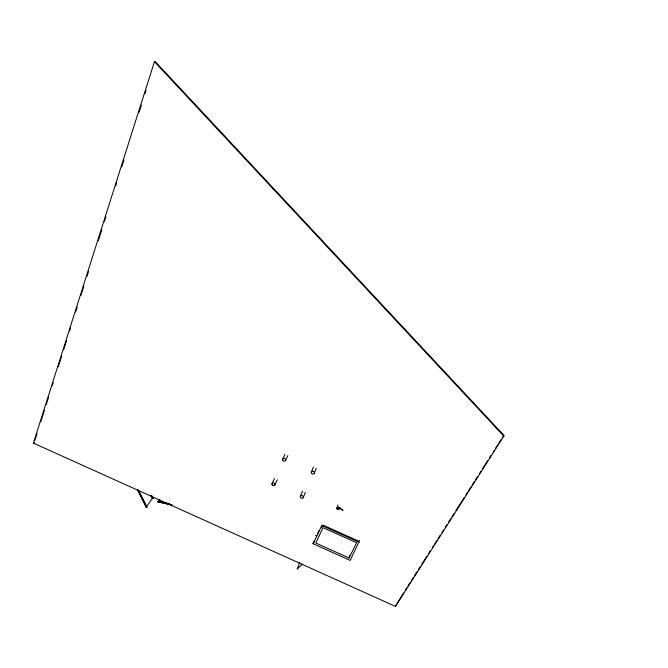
<?xml version="1.0" encoding="UTF-8"?>
<svg xmlns="http://www.w3.org/2000/svg" width="668" height="668" viewBox="0 0 668 668"><rect width="100%" height="100%" fill="white"/><g stroke="black" fill="none" stroke-linecap="round" stroke-linejoin="round"><path stroke-width="1" d="M171.901 505.05L158.032 501.935L158.082 501.426L168.987 503.864M169.079 503.73L158.174 501.284L158.124 501.793L171.993 504.908M395.464 606.427L503.822 436.12L503.806 435.252L155.201 61.573L154.45 61.681L33.4 443.118L395.464 606.427L403.464 593.025M152.613 498.311L153.081 498.662L151.21 495.773M314.294 540.796L313.217 543.777L350.199 560.427L359.551 540.504M349.113 558.014L356.587 542.717L323.02 527.636L315.805 543.026L349.113 558.014L349.832 555.359M34.903 440.321L37.107 433.365M40.898 421.433L44.372 410.503M46.267 404.532L48.48 397.577M52.271 385.645L53.215 382.664M58.266 366.757L61.74 355.827M63.635 349.857L66.474 340.914M69.631 330.969L70.583 327.988M75.634 312.081L77.212 307.113M81.003 295.189L83.842 286.238M86.999 276.301L88.577 271.325M98.371 240.513L101.845 229.575M104.367 221.626L105.945 216.649M115.731 185.838L116.683 182.857M121.735 166.95L123.947 159.986M139.103 112.274L141.307 105.319M145.098 93.386L146.05 90.405M337.106 507.972L337.899 504.933M313.776 541.781L312.908 543.652M299.715 562.398L297.118 569.186L302.571 563.959M314.269 473.295A1.57 1.394 23.2 0 0 312.616 471.224A1.57 1.394 23.2 0 0 311.614 473.428A1.57 1.394 23.2 0 0 314.269 473.295L316.256 468.251M303.239 497.643A1.553 1.369 23.6 0 0 301.602 495.606A1.553 1.369 23.6 0 0 300.625 497.76A1.553 1.369 23.6 0 0 303.239 497.643L305.326 492.391M311.397 472.009L313.417 466.982M300.4 496.366L302.52 491.13M317.642 533.532L319.12 530.467M313.217 543.777L321.784 525.474L359.1 542.241M321.4 527.762L322.702 524.99L358.415 541.038M274.874 484.918L277.27 479.816M285.562 460.452L287.866 455.559M272.043 483.649L274.464 478.564M282.698 459.175L285.036 454.29M405.134 590.395L406.804 587.765M407.923 586.011L410.152 582.504M411.263 580.751L413.5 577.252M414.611 575.499L416.84 571.992M418.51 569.361L420.189 566.731M421.859 564.101L426.877 556.21M428.547 553.58L430.217 550.95M432.446 547.443L433.565 545.689M434.684 543.944L436.914 540.437M438.024 538.684L440.254 535.177M441.924 532.546L443.602 529.916M445.272 527.286L446.942 524.656M448.62 522.025L450.85 518.518M451.96 516.765L454.19 513.258M455.868 510.636L464.227 497.485M465.897 494.854L467.575 492.224M468.685 490.471L470.915 486.964M472.034 485.21L474.263 481.703M475.374 479.95L477.603 476.451M479.282 473.821L480.952 471.19M482.622 468.56L487.64 460.67M489.31 458.039L490.988 455.409M493.218 451.902L494.328 450.149M495.447 448.395L497.677 444.888M498.787 443.143L501.017 439.636M502.695 437.006L503.806 435.252M158.049 501.643C157.038 500.816 157.99 502.845 158.174 501.284M158.032 501.935L159.936 499.155M151.611 495.74L153.005 498.537L151.703 495.606M137.424 489.586L146.2 507.162L152.362 498.42M146.2 507.162L146.801 506.862L138.485 490.212M33.4 443.118L34.268 442.308M152.521 498.445L153.097 498.403M146.801 506.862L146.3 507.02L137.524 489.452L146.325 506.937M170.039 504.223L158.141 501.509M339.018 507.221L342.868 510.586M339.035 507.196L342.868 510.552M154.45 61.681L503.822 436.12M138.385 490.345L146.701 507.004M151.01 495.698L152.504 498.704M146.309 507.212L146.851 507.455L146.309 507.212M315.947 535.619L316.69 535.953L315.947 535.619M282.723 460.26A1.57 1.394 26.1 0 0 285.37 460.761A1.57 1.394 26.1 0 0 284.301 458.407A1.57 1.394 26.1 0 0 282.723 460.26M272.068 484.717A1.553 1.361 26.2 0 0 274.682 485.219A1.553 1.361 26.2 0 0 273.621 482.914A1.553 1.361 26.2 0 0 272.068 484.717M337.115 509.008A1.244 1.094 20.4 0 0 339.219 508.916A1.244 1.094 20.4 0 0 337.924 507.296A1.244 1.094 20.4 0 0 337.115 509.008M337.248 508.924A1.077 0.944 20.4 0 0 339.068 508.849A1.077 0.944 20.4 0 0 337.941 507.446A1.077 0.944 20.4 0 0 337.248 508.924"/></g></svg>
